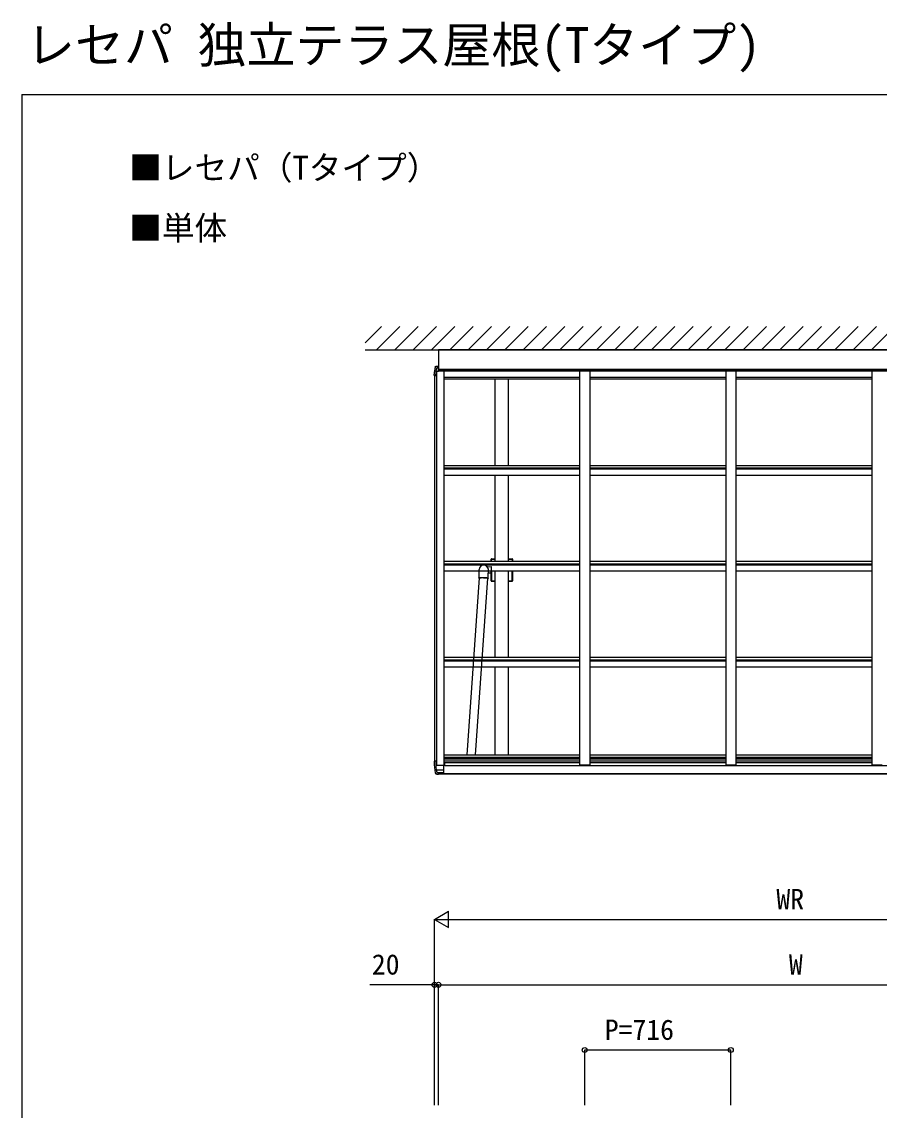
# Model space of a CAD drawing. Units: millimetres, scale not verified. Extents: x -7000 to 7000, y -10401 to 10355.
# Drawn here: x -7000 to -2799, y 5021 to 10355 of the extents above; entities that cross this region are included whole.
import ezdxf
from ezdxf.enums import TextEntityAlignment as Align

# ---------------------------------------------------------------- set-up
doc = ezdxf.new("R2010")
doc.units = ezdxf.units.MM
doc.header["$LTSCALE"] = 50
for name, color, linetype in [('0-2_USER1', 3, 'Continuous'), ('0-3_YKK_11E', 7, 'Continuous'), ('0-5_YKK_13', 4, 'Continuous'), ('0-6_YKK_A1', 4, 'Continuous'), ('0-7_YKK_D', 6, 'Continuous'), ('0-8_YKK_ZWAK', 7, 'Continuous')]:
    doc.layers.add(name, color=color, linetype=linetype)
doc.styles.add('ＭＳ ゴシック', font='')
doc.styles.get('ＭＳ ゴシック').set_extended_font_data('MS Gothic')

msp = doc.modelspace()

# ---------------------------------------------------------------- linework, layer by layer
at = {"layer": '0-3_YKK_11E'}
for p, q in [((-4698.86, 7723.93), (-4680.86, 7723.93)), ((-4698.16, 7711.2), (-4698.16, 7719.23)), ((-4695.66, 7721.73), (-4680.86, 7721.73)), ((-4614.86, 7723.93), (-4596.86, 7723.93)), ((-4614.86, 7721.73), (-4600.06, 7721.73)), ((-4597.56, 7719.23), (-4597.56, 7711.2)), ((-4698.86, 7613.93), (-4680.86, 7613.93)), ((-4695.66, 7616.13), (-4680.86, 7616.13)), ((-4614.86, 7616.13), (-4600.06, 7616.13)), ((-4614.86, 7613.93), (-4596.86, 7613.93))]:
    msp.add_line(p, q, dxfattribs=at)
for points in [[(-4698.36, 7663.81), (-4698.36, 7645.58), (-4698.26, 7645.35), (-4698.16, 7645.13), (-4698.16, 7644.73), (-4698.26, 7644.5), (-4698.36, 7644.28), (-4698.36, 7628.58), (-4698.26, 7628.35), (-4698.16, 7628.13), (-4698.16, 7618.63)], [(-4597.56, 7618.63), (-4597.56, 7628.13), (-4597.46, 7628.35), (-4597.36, 7628.58), (-4597.36, 7644.28), (-4597.46, 7644.5), (-4597.56, 7644.73), (-4597.56, 7645.13), (-4597.46, 7645.35), (-4597.36, 7645.58), (-4597.36, 7663.81)]]:
    msp.add_lwpolyline(points, dxfattribs=at)
for centre, radius, start, end in [((-4698.86, 7721.93), 2, 90, 181.08102), ((-7507.61, 7668.93), 2807.25, 0.86282, 1.08102), ((-4695.66, 7719.23), 2.5, 90, 180), ((-4600.06, 7719.23), 2.5, 0, 90), ((-4596.86, 7721.93), 2, 358.91898, 90), ((-1788.11, 7668.93), 2807.25, 178.91898, 179.13718), ((-7507.61, 7668.93), 2807.25, 358.91898, 359.89548), ((-1788.11, 7668.93), 2807.25, 180.10452, 181.08102), ((-4698.86, 7615.93), 2, 178.91898, 270), ((-4695.66, 7618.63), 2.5, 180, 270), ((-4600.06, 7618.63), 2.5, 270, 0), ((-4596.86, 7615.93), 2, 270, 1.08102)]:
    msp.add_arc(centre, radius, start, end, dxfattribs=at)
at = {"layer": '0-5_YKK_13'}
for p, q in [((-4957.86, 8748.11), (-4957.86, 8651.26)), ((-1377.86, 8748.11), (-4957.86, 8748.11)), ((-4968.86, 8642.32), (-4957.86, 8642.32)), ((-4968.86, 8629.62), (-4968.86, 8642.32)), ((-4966.87, 8668.15), (-4957.86, 8668.62)), ((-4957.86, 8660.62), (-4965.18, 8660.62)), ((-4957.86, 8668.62), (-4957.86, 8667.76)), ((-4957.86, 8667.76), (-4957.86, 8665.88)), ((-4957.86, 8665.88), (-4957.86, 8660.62)), ((-4957.86, 8642.32), (-4957.86, 8660.62)), ((-1377.86, 8651.26), (-4957.86, 8651.26)), ((-4979.86, 8622.62), (-4979.86, 8627.62)), ((-4979.01, 8622.62), (-4979.86, 8622.62)), ((-4975.72, 8622.62), (-4979.01, 8622.62)), ((-4975.72, 8622.62), (-4971.86, 8622.62)), ((-4971.86, 8622.62), (-4971.86, 8627.62)), ((-4720.34, 7684.93), (-4717.86, 7684.93)), ((-4717.86, 7683.93), (-4719.43, 7683.93)), ((-4718.62, 7682.93), (-4718.36, 7682.93)), ((-4718.36, 7682.93), (-4717.86, 7682.43)), ((-4717.86, 7683.93), (-4717.86, 7681.89)), ((-4700.86, 7684.43), (-4700.86, 7653.43)), ((-4759.02, 7629.55), (-4818.86, 6763.53)), ((-4700.86, 7652.43), (-4714.1, 7652.82)), ((-4700.86, 7653.43), (-4700.86, 7652.43)), ((-4776.86, 6763.53), (-4716.98, 7628.31)), ((-4979.86, 6731.26), (-4979.86, 6726.26)), ((-4979.01, 6731.26), (-4979.86, 6731.26)), ((-4971.86, 6731.26), (-4971.86, 6726.26)), ((-4966.87, 6668.74), (-4957.86, 6668.26)), ((-4965.18, 6676.26), (-4957.86, 6676.26)), ((-4957.86, 6671), (-4957.86, 6676.26)), ((-4933.86, 6673.86), (-4957.86, 6673.86)), ((-4934.86, 6671.86), (-4957.86, 6671.86)), ((-4957.86, 6669.12), (-4957.86, 6671)), ((-4957.86, 6668.26), (-4957.86, 6669.12)), ((-4934.86, 6671.86), (-4933.86, 6672.86)), ((-4933.86, 6711.42), (-4933.86, 6689.26)), ((-4933.86, 6673.86), (-4933.86, 6672.86))]:
    msp.add_line(p, q, dxfattribs=at)
for points in [[(-4974.53, 8662.24), (-4974.25, 8663), (-4973.89, 8663.73), (-4973.47, 8664.43), (-4972.98, 8665.08), (-4972.72, 8665.39), (-4972.36, 8665.75), (-4971.69, 8666.34), (-4970.98, 8666.84), (-4970.24, 8667.26), (-4969.48, 8667.6), (-4968.7, 8667.85), (-4968.33, 8667.95), (-4967.92, 8668.03), (-4967.14, 8668.13)], [(-4968.86, 8629.62), (-4968.86, 8627.62), (-4971.86, 8627.62)], [(-4717.86, 7683.93), (-4717.86, 7684.93), (-4700.86, 7685.43), (-4700.86, 7684.43)], [(-4759.63, 7672.2), (-4759.71, 7671.57), (-4759.75, 7671.24), (-4759.78, 7670.89), (-4759.82, 7670.51), (-4759.85, 7670.11), (-4759.89, 7669.68), (-4759.92, 7669.23), (-4759.99, 7668.29), (-4760.05, 7667.28), (-4760.1, 7666.22), (-4760.15, 7665.13), (-4760.2, 7664.01), (-4760.25, 7662.85), (-4760.3, 7661.64), (-4760.34, 7660.38), (-4760.38, 7659.07), (-4760.42, 7657.72), (-4760.46, 7656.32), (-4760.5, 7654.88), (-4760.54, 7653.41), (-4760.57, 7651.9), (-4760.6, 7650.37), (-4760.63, 7648.8), (-4760.66, 7647.22), (-4760.69, 7645.61), (-4760.73, 7642.34), (-4760.78, 7639.05), (-4760.85, 7635.76), (-4761.02, 7629.18)], [(-4759.13, 7628.14), (-4759.92, 7628.38), (-4760.63, 7628.7), (-4760.98, 7629.02), (-4760.97, 7629.33), (-4760.6, 7629.62), (-4759.87, 7629.9), (-4758.8, 7630.16), (-4757.4, 7630.39), (-4755.7, 7630.59), (-4753.72, 7630.76), (-4751.49, 7630.89), (-4749.04, 7630.99), (-4746.43, 7631.04), (-4743.68, 7631.06), (-4740.84, 7631.03), (-4737.96, 7630.97)], [(-4737.96, 7630.8), (-4740.76, 7630.86), (-4743.5, 7630.88), (-4746.16, 7630.86), (-4748.67, 7630.8), (-4751, 7630.7), (-4753.11, 7630.57), (-4754.96, 7630.39), (-4756.52, 7630.19), (-4757.77, 7629.96), (-4758.68, 7629.7), (-4759.23, 7629.42), (-4759.42, 7629.13), (-4759.25, 7628.83), (-4759.09, 7628.71)], [(-4737.96, 7630.97), (-4735.08, 7630.87), (-4732.24, 7630.73), (-4729.5, 7630.55), (-4726.89, 7630.35), (-4724.46, 7630.11), (-4722.24, 7629.85), (-4720.27, 7629.57), (-4718.58, 7629.27), (-4717.2, 7628.96), (-4716.14, 7628.64), (-4715.43, 7628.32), (-4715.08, 7628), (-4715.09, 7627.69), (-4715.46, 7627.4), (-4716.19, 7627.12), (-4717.09, 7626.9)], [(-4717.05, 7627.47), (-4716.83, 7627.6), (-4716.64, 7627.89), (-4716.81, 7628.2), (-4717.35, 7628.51), (-4718.24, 7628.82), (-4719.47, 7629.12), (-4721.02, 7629.41), (-4722.86, 7629.69), (-4724.96, 7629.95), (-4727.28, 7630.18), (-4729.78, 7630.39), (-4732.43, 7630.56), (-4735.17, 7630.7), (-4737.96, 7630.8)], [(-4715.04, 7627.85), (-4714.83, 7634.43), (-4714.57, 7641.01), (-4714.43, 7644.27), (-4714.36, 7645.88), (-4714.29, 7647.46), (-4714.23, 7649.03), (-4714.18, 7650.56), (-4714.13, 7652.07), (-4714.08, 7653.54), (-4714.03, 7654.98), (-4713.99, 7656.37), (-4713.95, 7657.73), (-4713.92, 7659.04), (-4713.89, 7660.3), (-4713.87, 7661.51), (-4713.85, 7662.68), (-4713.83, 7663.79), (-4713.82, 7664.89), (-4713.82, 7665.95), (-4713.82, 7666.96), (-4713.83, 7667.9), (-4713.83, 7668.35), (-4713.84, 7668.78), (-4713.86, 7669.18), (-4713.87, 7669.56), (-4713.89, 7669.92), (-4713.91, 7670.25), (-4713.95, 7670.88)], [(-4971.86, 6731.26), (-4975.72, 6731.26), (-4979.01, 6731.26)], [(-4974.53, 6674.67), (-4974.31, 6674.02), (-4973.95, 6673.27), (-4973.53, 6672.55), (-4973.03, 6671.87), (-4972.47, 6671.25), (-4971.79, 6670.63), (-4971.07, 6670.1), (-4970.31, 6669.66), (-4969.94, 6669.48), (-4969.53, 6669.31), (-4968.73, 6669.04), (-4967.93, 6668.86), (-4967.13, 6668.75)], [(-4969.11, 6689.26), (-4933.86, 6689.26), (-4933.86, 6673.86)]]:
    msp.add_lwpolyline(points, dxfattribs=at)
for centre, radius, start, end in [((-4864.86, 8627.62), 115, 162.49309, 180), ((-4864.86, 8627.62), 107, 162.82818, 180), ((-4965.18, 8658.62), 2, 90, 162.82818), ((-4736.86, 7668.93), 23, 4.85714, 174.52639), ((-4728.13, 6726.18), 251.74, 179.98118, 191.80718), ((-4722.77, 6726.18), 249.09, 179.98192, 191.23052), ((-4965.18, 6678.26), 2, 197.17182, 270)]:
    msp.add_arc(centre, radius, start, end, dxfattribs=at)
at = {"layer": '0-6_YKK_A1'}
for p, q in [((-5317.13, 8782.57), (-5237.5, 8862.2)), ((-5261.79, 8748.11), (-5147.7, 8862.2)), ((-5171.98, 8748.11), (-5057.9, 8862.2)), ((-5082.18, 8748.11), (-4968.09, 8862.2)), ((-4992.38, 8748.11), (-4878.29, 8862.2)), ((-4902.58, 8748.11), (-4788.49, 8862.2)), ((-4812.77, 8748.11), (-4698.69, 8862.2)), ((-4722.97, 8748.11), (-4608.88, 8862.2)), ((-4633.17, 8748.11), (-4519.08, 8862.2)), ((-4543.37, 8748.11), (-4429.28, 8862.2)), ((-4453.56, 8748.11), (-4339.48, 8862.2)), ((-4363.76, 8748.11), (-4249.67, 8862.2)), ((-4273.96, 8748.11), (-4159.87, 8862.2)), ((-4184.16, 8748.11), (-4070.07, 8862.2)), ((-4094.35, 8748.11), (-3980.27, 8862.2)), ((-4004.55, 8748.11), (-3890.46, 8862.2)), ((-3914.75, 8748.11), (-3800.66, 8862.2)), ((-3824.95, 8748.11), (-3710.86, 8862.2)), ((-3735.14, 8748.11), (-3621.06, 8862.2)), ((-3645.34, 8748.11), (-3531.25, 8862.2)), ((-3555.54, 8748.11), (-3441.45, 8862.2)), ((-3465.74, 8748.11), (-3351.65, 8862.2)), ((-3375.93, 8748.11), (-3261.85, 8862.2)), ((-3286.13, 8748.11), (-3172.04, 8862.2)), ((-3196.33, 8748.11), (-3082.24, 8862.2)), ((-3106.53, 8748.11), (-2992.44, 8862.2)), ((-3016.72, 8748.11), (-2902.63, 8862.2)), ((-2926.92, 8748.11), (-2812.83, 8862.2)), ((-2837.12, 8748.11), (-2723.03, 8862.2)), ((-5317.89, 8748.11), (-1017.84, 8748.11)), ((-4957.86, 8642.32), (-4957.86, 8668.1)), ((-1377.86, 8644.49), (-4957.86, 8644.49)), ((-1377.86, 8644.31), (-4957.86, 8644.28)), ((-1377.86, 8642.32), (-4957.86, 8642.32)), ((-4941.36, 8651.26), (-4941.36, 8648.77)), ((-1394.36, 8648.77), (-4941.36, 8648.77)), ((-4932.86, 8642.32), (-4932.86, 6711.42)), ((-4266.86, 8642.32), (-4266.86, 6711.42)), ((-4216.86, 8642.32), (-4216.86, 6711.42)), ((-3550.86, 8642.32), (-3550.86, 6711.42)), ((-3500.86, 8642.32), (-3500.86, 6711.42)), ((-2834.86, 8642.32), (-2834.86, 6711.42)), ((-4977.86, 8622.62), (-4977.86, 6731.26)), ((-4968.16, 8627.62), (-4971.86, 8627.62)), ((-4932.86, 8614.46), (-4266.86, 8614.46)), ((-4932.86, 8606.16), (-4266.86, 8606.16)), ((-4680.86, 8181.56), (-4680.86, 8606.16)), ((-4614.86, 8181.56), (-4614.86, 8606.16)), ((-4216.86, 8614.46), (-3550.86, 8614.46)), ((-4216.86, 8606.16), (-3550.86, 8606.16)), ((-3500.86, 8614.46), (-2834.86, 8614.46)), ((-3500.86, 8606.16), (-2834.86, 8606.16)), ((-4932.86, 8181.56), (-4266.86, 8181.56)), ((-4932.86, 8168.55), (-4266.86, 8168.55)), ((-4932.86, 8164), (-4266.86, 8164)), ((-4216.86, 8181.56), (-3550.86, 8181.56)), ((-4216.86, 8168.55), (-3550.86, 8168.55)), ((-4216.86, 8164), (-3550.86, 8164)), ((-3500.86, 8181.56), (-2834.86, 8181.56)), ((-3500.86, 8168.55), (-2834.86, 8168.55)), ((-3500.86, 8164), (-2834.86, 8164)), ((-4932.86, 8134.17), (-4266.86, 8134.17)), ((-4680.86, 7711.2), (-4680.86, 8134.17)), ((-4614.86, 7711.2), (-4614.86, 8134.17)), ((-4216.86, 8134.17), (-3550.86, 8134.17)), ((-3500.86, 8134.17), (-2834.86, 8134.17)), ((-4932.86, 7711.2), (-4266.86, 7711.2)), ((-4932.86, 7698.19), (-4266.86, 7698.19)), ((-4932.86, 7693.64), (-4266.86, 7693.64)), ((-4216.86, 7711.2), (-3550.86, 7711.2)), ((-4216.86, 7698.19), (-3550.86, 7698.19)), ((-4216.86, 7693.64), (-3550.86, 7693.64)), ((-3500.86, 7711.2), (-2834.86, 7711.2)), ((-3500.86, 7698.19), (-2834.86, 7698.19)), ((-3500.86, 7693.64), (-2834.86, 7693.64)), ((-4932.86, 7663.81), (-4266.86, 7663.81)), ((-4680.86, 7240.84), (-4680.86, 7663.81)), ((-4614.86, 7240.84), (-4614.86, 7663.81)), ((-4216.86, 7663.81), (-3550.86, 7663.81)), ((-3500.86, 7663.81), (-2834.86, 7663.81)), ((-4932.86, 7240.84), (-4266.86, 7240.84)), ((-4932.86, 7227.83), (-4266.86, 7227.83)), ((-4932.86, 7223.28), (-4266.86, 7223.28)), ((-4216.86, 7240.84), (-3550.86, 7240.84)), ((-4216.86, 7227.83), (-3550.86, 7227.83)), ((-4216.86, 7223.28), (-3550.86, 7223.28)), ((-3500.86, 7240.84), (-2834.86, 7240.84)), ((-3500.86, 7227.83), (-2834.86, 7227.83)), ((-3500.86, 7223.28), (-2834.86, 7223.28)), ((-4932.86, 7193.45), (-4266.86, 7193.45)), ((-4680.86, 6763.53), (-4680.86, 7193.45)), ((-4614.86, 6763.53), (-4614.86, 7193.45)), ((-4216.86, 7193.45), (-3550.86, 7193.45)), ((-3500.86, 7193.45), (-2834.86, 7193.45)), ((-4968.16, 6726.26), (-4971.86, 6726.26)), ((-4932.86, 6763.53), (-4266.86, 6763.53)), ((-4932.86, 6750.52), (-4266.86, 6750.52)), ((-4932.86, 6745.44), (-4266.86, 6745.44)), ((-4266.86, 6741.52), (-4932.86, 6741.52)), ((-4932.86, 6733.32), (-4266.86, 6733.32)), ((-4932.86, 6724.92), (-4266.86, 6724.92)), ((-4927.86, 6709.31), (-4927.86, 6724.92)), ((-4216.86, 6763.53), (-3550.86, 6763.53)), ((-4216.86, 6750.52), (-3550.86, 6750.52)), ((-4216.86, 6745.44), (-3550.86, 6745.44)), ((-3550.86, 6741.52), (-4216.86, 6741.52)), ((-4216.86, 6733.32), (-3550.86, 6733.32)), ((-4216.86, 6724.92), (-3550.86, 6724.92)), ((-3500.86, 6763.53), (-2834.86, 6763.53)), ((-3500.86, 6750.52), (-2834.86, 6750.52)), ((-3500.86, 6745.44), (-2834.86, 6745.44)), ((-2834.86, 6741.52), (-3500.86, 6741.52)), ((-3500.86, 6733.32), (-2834.86, 6733.32)), ((-3500.86, 6724.92), (-2834.86, 6724.92)), ((-4957.87, 6671.27), (-1377.86, 6671.27)), ((-4957.86, 6669.12), (-1377.86, 6669.12)), ((-1401.86, 6709.31), (-4927.86, 6709.31)), ((-4216.86, 6711.42), (-4266.86, 6711.42)), ((-3500.86, 6711.42), (-3550.86, 6711.42)), ((-2784.86, 6711.42), (-2834.86, 6711.42))]:
    msp.add_line(p, q, dxfattribs=at)
msp.add_lwpolyline([(-4968.16, 8642.32), (-4968.16, 6711.42), (-4932.86, 6711.42)], dxfattribs=at)
at = {"layer": '0-7_YKK_D'}
for p, q in [((-4977.86, 5955.96), (-4908.58, 5995.96)), ((-4908.58, 5915.96), (-4908.58, 5995.96)), ((-4977.86, 5045.96), (-4977.86, 5956.96)), ((-4977.86, 5955.96), (-4908.58, 5915.96)), ((-4977.86, 5955.96), (-4839.3, 5955.96)), ((-4897.86, 5955.96), (-1437.86, 5955.96)), ((-4977.86, 5635.96), (-5294.68, 5635.96)), ((-4977.86, 5045.96), (-4977.86, 5636.96)), ((-4957.86, 5635.96), (-4977.86, 5635.96)), ((-4957.86, 5045.96), (-4957.86, 5636.96)), ((-4957.86, 5045.96), (-4957.86, 5636.96)), ((-4957.86, 5635.96), (-4909.86, 5635.96)), ((-4957.86, 5635.96), (-1377.86, 5635.96)), ((-4241.86, 5045.96), (-4241.86, 5316.96)), ((-3525.86, 5315.96), (-4241.86, 5315.96)), ((-3525.86, 5045.96), (-3525.86, 5316.96))]:
    msp.add_line(p, q, dxfattribs=at)
for centre in [(-4977.86, 5635.96), (-4957.86, 5635.96), (-4957.86, 5635.96), (-4241.86, 5315.96), (-3525.86, 5315.96)]:
    msp.add_circle(centre, 12, dxfattribs=at)
at = {"layer": '0-8_YKK_ZWAK'}
for q in [(-7000, -10401.1), (7000, 9998.9)]:
    msp.add_line((-7000, 9998.9), q, dxfattribs=at)

# ---------------------------------------------------------------- texts
at = {"layer": '0-2_USER1', "style": 'ＭＳ ゴシック'}
for s, height, p in [('レセパ 独立テラス屋根(Tタイプ)', 176, (-6979.34, 10100.99)), ('■レセパ（Tタイプ）', 117.3, (-6473.64, 9546.48)), ('■単体', 117.3, (-6473.64, 9250.72))]:
    msp.add_text(s, height=height, dxfattribs=at).set_placement(p, align=Align.BOTTOM_LEFT)
at = {"layer": '0-7_YKK_D', "style": 'ＭＳ ゴシック'}
for s, p in [('WR', (-3302.71, 5975.96)), ('20', (-5284.73, 5655.96)), ('W', (-3241.27, 5655.96)), ('P=716', (-4143.5, 5335.96))]:
    msp.add_text(s, height=99.71, dxfattribs=at).set_placement(p, align=Align.BOTTOM_LEFT)

doc.saveas('drawing.dxf')
